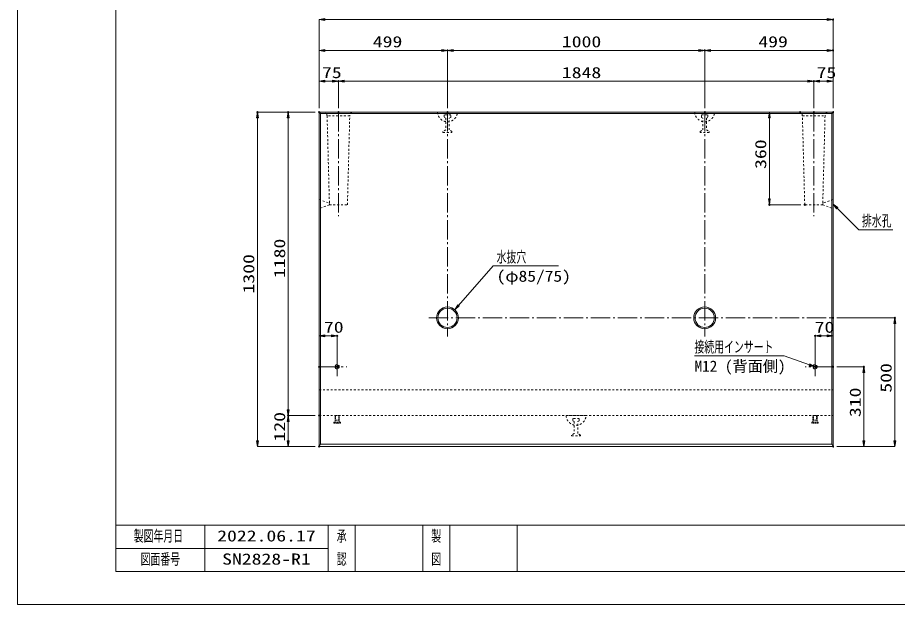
# Model space of a CAD drawing. Units: millimetres, scale not verified. Extents: x 0 to 6300, y 0 to 4455.
# Drawn here: x 0 to 3421, y 0 to 2282 of the extents above; entities that cross this region are included whole.
import ezdxf
from ezdxf.enums import TextEntityAlignment as Align

# ---------------------------------------------------------------- set-up
doc = ezdxf.new("R2010")
doc.units = ezdxf.units.MM
doc.header["$LTSCALE"] = 10
doc.header["$PDMODE"] = 32
doc.header["$PDSIZE"] = 5
for name, pattern in [('USER1', [1.5, 0.75, -0.75]), ('USER2', [10.5, 7.5, -1.125, 0.75, -1.125]), ('USER3', [0.75, 0.5, -0.25])]:
    doc.linetypes.add(name, pattern=pattern)
for name, color, linetype, lineweight in [('0_11', 7, 'USER1', 13), ('Defpoints_2', 7, 'Continuous', 13), ('S-1', 2, 'Continuous', 13), ('S-4', 4, 'USER3', 13), ('S-Dim', 1, 'Continuous', 13), ('S-Txt', 7, 'Continuous', 13), ('TTL-FRAM', 3, 'Continuous', 13), ('TTL-LINE', 2, 'Continuous', 13), ('TTL-TXT', 2, 'Continuous', 13)]:
    doc.layers.add(name, color=color, linetype=linetype, lineweight=lineweight)
doc.styles.add('ＭＳ ゴシック', font='')
doc.styles.get('ＭＳ ゴシック').set_extended_font_data('MS Gothic')

# ---------------------------------------------------------------- blocks, each defined once
blk = doc.blocks.new('A$Cb643a5cb')
at = {"color": 2, "linetype": 'USER1', "lineweight": 13}
blk.add_line((77, 79), (0, 79), dxfattribs=at)
at = {"color": 4, "linetype": 'USER1', "lineweight": 13}
for p, q in [((51, 68), (26, 68)), ((26, 68), (26, 58.5)), ((26, 58.5), (31.5, 55.5)), ((31.5, 55.5), (31.5, 9.6)), ((45.5, 55.5), (51, 58.5)), ((45.5, 9.6), (45.5, 55.5)), ((51, 58.5), (51, 68)), ((31.5, 9.6), (21, 3.2)), ((21, 3.2), (21, 0)), ((21, 0), (56, 0)), ((56, 3.2), (45.5, 9.6)), ((56, 0), (56, 3.2))]:
    blk.add_line(p, q, dxfattribs=at)
at = {"color": 2, "linetype": 'USER1', "lineweight": 13}
blk.add_arc((38.5, 80), 38.5, 181.5077, 358.4923, dxfattribs=at)

msp = doc.modelspace()

# ---------------------------------------------------------------- hatches: boundary and pattern name
at = {"layer": 'S-Dim'}
for points in [[(1195, 2277.89), (1195, 2270.39), (1172.5, 2274.14)], [(3148, 2277.89), (3148, 2270.39), (3170.5, 2274.14)], [(1195, 2157.89), (1195, 2150.39), (1172.5, 2154.14)], [(1649, 2157.89), (1649, 2150.39), (1671.5, 2154.14)], [(1694, 2157.89), (1694, 2150.39), (1671.5, 2154.14)], [(2649, 2157.89), (2649, 2150.39), (2671.5, 2154.14)], [(2694, 2157.89), (2694, 2150.39), (2671.5, 2154.14)], [(3148, 2157.89), (3148, 2150.39), (3170.5, 2154.14)], [(1195, 2037.89), (1195, 2030.39), (1172.5, 2034.14)], [(1225, 2037.89), (1225, 2030.39), (1247.5, 2034.14)], [(1270, 2037.89), (1270, 2030.39), (1247.5, 2034.14)], [(3073, 2037.89), (3073, 2030.39), (3095.5, 2034.14)], [(3118, 2037.89), (3118, 2030.39), (3095.5, 2034.14)], [(3148, 2037.89), (3148, 2030.39), (3170.5, 2034.14)], [(928.75, 1891.64), (936.25, 1891.64), (932.5, 1914.14)], [(1048.75, 1891.64), (1056.25, 1891.64), (1052.5, 1914.14)], [(2919.25, 1891.64), (2926.75, 1891.64), (2923, 1914.14)], [(2919.25, 1576.64), (2926.75, 1576.64), (2923, 1554.14)], [(3183.76, 1538.08), (3170.5, 1556.64), (3189.06, 1543.38)], [(1717.32, 1160.4), (1699.62, 1146.01), (1711.69, 1165.36)], [(3406.75, 1091.64), (3414.25, 1091.64), (3410.5, 1114.14)], [(1195, 1047.89), (1195, 1040.39), (1172.5, 1044.14)], [(1220, 1047.89), (1220, 1040.39), (1242.5, 1044.14)], [(3123, 1047.89), (3123, 1040.39), (3100.5, 1044.14)], [(3148, 1047.89), (3148, 1040.39), (3170.5, 1044.14)], [(3286.75, 901.64), (3294.25, 901.64), (3290.5, 924.14)], [(1048.75, 756.64), (1056.25, 756.64), (1052.5, 734.14)], [(1048.75, 711.64), (1056.25, 711.64), (1052.5, 734.14)], [(928.75, 636.64), (936.25, 636.64), (932.5, 614.14)], [(1048.75, 636.64), (1056.25, 636.64), (1052.5, 614.14)], [(3286.75, 636.64), (3294.25, 636.64), (3290.5, 614.14)], [(3406.75, 636.64), (3414.25, 636.64), (3410.5, 614.14)]]:
    msp.add_hatch(color=256, dxfattribs=at).paths.add_polyline_path(points)
at = {"layer": 'S-Txt'}
msp.add_hatch(color=256, dxfattribs=at).paths.add_polyline_path([(3080.51, 935.12), (3100.5, 924.14), (3078.03, 928.04)])

# ---------------------------------------------------------------- linework, layer by layer
at = {"layer": '0_11', "color": 2}
msp.add_line((2633, 1914.14), (2710, 1914.14), dxfattribs=at)
at = {"layer": '0_11', "color": 4}
for p, q in [((2659, 1893.64), (2659, 1903.14)), ((2659, 1903.14), (2684, 1903.14)), ((2664.5, 1890.64), (2659, 1893.64)), ((2664.5, 1844.74), (2664.5, 1890.64)), ((2684, 1893.64), (2678.5, 1890.64)), ((2678.5, 1890.64), (2678.5, 1844.74)), ((2684, 1903.14), (2684, 1893.64)), ((2654, 1838.34), (2664.5, 1844.74)), ((2654, 1835.14), (2654, 1838.34)), ((2689, 1835.14), (2654, 1835.14)), ((2678.5, 1844.74), (2689, 1838.34)), ((2689, 1838.34), (2689, 1835.14))]:
    msp.add_line(p, q, dxfattribs=at)
at = {"layer": '0_11', "linetype": 'Continuous'}
for centre, radius in [((1671.5, 1114.14), 42.5), ((1671.5, 1114.14), 37.5), ((2671.5, 1114.14), 42.5), ((2671.5, 1114.14), 37.5)]:
    msp.add_circle(centre, radius, dxfattribs=at)
at = {"layer": '0_11', "color": 2}
msp.add_arc((2671.5, 1915.15), 38.51, 181.50769, 358.49231, dxfattribs=at)
at = {"layer": 'Defpoints_2'}
for p, q in [((0, 4455), (0, 0)), ((0, 0), (6300, 0))]:
    msp.add_line(p, q, dxfattribs=at)
for p in [(3170.5, 2274.14), (1671.5, 2154.14), (2671.5, 2154.14), (3170.5, 2154.14), (1247.5, 2034.14), (3095.5, 2034.14), (3095.5, 2034.14), (932.5, 1914.14), (1052.5, 1914.14), (1172.5, 1914.14), (1172.5, 1914.14), (1172.5, 1914.14), (1172.5, 1914.14), (1172.5, 1914.14), (1247.5, 1914.14), (1247.5, 1914.14), (1671.5, 1914.14), (1671.5, 1914.14), (2671.5, 1914.14), (2671.5, 1914.14), (3043, 1914.14), (3095.5, 1914.14), (3095.5, 1914.14), (3170.5, 1914.14), (3170.5, 1914.14), (3170.5, 1914.14), (2923, 1554.14), (3060.5, 1554.14), (3170.5, 1114.14), (3410.5, 1114.14), (1242.5, 1044.14), (3100.5, 1044.14), (1172.5, 924.14), (1242.5, 924.14), (3100.5, 924.14), (3170.5, 924.14), (3170.5, 924.14), (3290.5, 924.14), (1052.5, 734.14), (1172.5, 734.14), (1172.5, 734.14), (1172.5, 614.14), (1172.5, 614.14), (3170.5, 614.14), (3170.5, 614.14)]:
    msp.add_point(p, dxfattribs=at)
at = {"layer": 'S-1'}
for p, q in [((1172.5, 1914.14), (3170.5, 1914.14)), ((1172.5, 614.14), (1172.5, 1914.14)), ((1172.5, 1914.14), (1177.5, 1909.14)), ((1177.5, 1909.14), (3165.5, 1909.14)), ((1177.5, 1909.14), (1177.5, 623.14)), ((3170.5, 1914.14), (3165.5, 1909.14)), ((3165.5, 1909.14), (3165.5, 623.14)), ((3170.5, 1914.14), (3170.5, 614.14)), ((1177.5, 623.14), (1172.5, 614.14)), ((1177.5, 623.14), (3165.5, 623.14)), ((3165.5, 623.14), (3170.5, 614.14)), ((3170.5, 614.14), (1172.5, 614.14))]:
    msp.add_line(p, q, dxfattribs=at)
at = {"layer": 'S-1', "linetype": 'USER1'}
for p, q in [((1300, 1914.14), (1195, 1914.14)), ((1203.5, 1899.14), (1212.5, 1554.14)), ((1291.5, 1899.14), (1203.5, 1899.14)), ((1282.5, 1554.14), (1291.5, 1899.14)), ((3043, 1914.14), (3148, 1914.14)), ((3060.5, 1554.14), (3051.5, 1899.14)), ((3051.5, 1899.14), (3139.5, 1899.14)), ((3139.5, 1899.14), (3130.5, 1554.14)), ((1172.5, 1574.14), (1212.37, 1559.14)), ((1172.5, 1539.14), (1172.5, 1574.14)), ((3170.5, 1574.14), (3130.63, 1559.14)), ((3170.5, 1539.14), (3170.5, 1574.14)), ((1212.37, 1554.14), (1172.5, 1539.14)), ((1212.37, 1559.14), (1212.37, 1554.14)), ((1212.5, 1554.14), (1282.5, 1554.14)), ((3130.5, 1554.14), (3060.5, 1554.14)), ((3130.63, 1559.14), (3130.63, 1554.14)), ((3130.63, 1554.14), (3170.5, 1539.14)), ((1172.5, 834.14), (3170.5, 834.14)), ((1172.5, 734.14), (3170.5, 734.14))]:
    msp.add_line(p, q, dxfattribs=at)
for centre, start, end in [((1183.55, 1897.74), 4.00625, 55.07131), ((1311.45, 1897.74), 124.92869, 175.99375), ((3031.55, 1897.74), 4.00625, 55.07131), ((3159.45, 1897.74), 124.92869, 175.99375)]:
    msp.add_arc(centre, 20, start, end, dxfattribs=at)
at = {"layer": 'S-4'}
for p, q in [((1234.75, 734.14), (1234.25, 733.64)), ((1234.25, 733.64), (1234.25, 710.14)), ((1250.25, 734.14), (1234.75, 734.14)), ((1236.5, 734.14), (1236.5, 717.08)), ((1248.5, 717.08), (1248.5, 734.14)), ((1250.75, 733.64), (1250.25, 734.14)), ((1250.75, 710.14), (1250.75, 733.64)), ((3092.25, 733.64), (3092.75, 734.14)), ((3092.25, 710.14), (3092.25, 733.64)), ((3092.75, 734.14), (3108.25, 734.14)), ((3094.5, 717.08), (3094.5, 734.14)), ((3106.5, 734.14), (3106.5, 717.08)), ((3108.25, 734.14), (3108.75, 733.64)), ((3108.75, 733.64), (3108.75, 710.14)), ((1229.75, 707.14), (1229.75, 705.14)), ((1232.25, 708.14), (1230.75, 708.14)), ((1230.75, 704.14), (1254.25, 704.14)), ((1232.25, 708.14), (1252.75, 708.14)), ((1236.5, 717.08), (1237.45, 716.14)), ((1237.45, 716.14), (1247.55, 716.14)), ((1247.55, 716.14), (1248.5, 717.08)), ((1254.25, 708.14), (1252.75, 708.14)), ((1255.25, 705.14), (1255.25, 707.14)), ((3087.75, 705.14), (3087.75, 707.14)), ((3088.75, 708.14), (3090.25, 708.14)), ((3112.25, 704.14), (3088.75, 704.14)), ((3110.75, 708.14), (3090.25, 708.14)), ((3095.45, 716.14), (3094.5, 717.08)), ((3105.55, 716.14), (3095.45, 716.14)), ((3106.5, 717.08), (3105.55, 716.14)), ((3110.75, 708.14), (3112.25, 708.14)), ((3113.25, 707.14), (3113.25, 705.14))]:
    msp.add_line(p, q, dxfattribs=at)
at = {"layer": 'S-4', "linetype": 'USER1'}
for centre, radius in [((1242.5, 924.14), 8.25), ((1242.5, 924.14), 6), ((3100.5, 924.14), 8.25), ((3100.5, 924.14), 6)]:
    msp.add_circle(centre, radius, dxfattribs=at)
at = {"layer": 'S-4'}
for centre, radius, start, end in [((1230.75, 707.14), 1, 90, 180), ((1230.75, 705.14), 1, 180, 270), ((1232.25, 710.14), 2, 270, 0), ((1252.75, 710.14), 2, 180, 270), ((1254.25, 707.14), 1, 0, 90), ((1254.25, 705.14), 1, 270, 0), ((3088.75, 707.14), 1, 90, 180), ((3088.75, 705.14), 1, 180, 270), ((3090.25, 710.14), 2, 270, 0), ((3110.75, 710.14), 2, 180, 270), ((3112.25, 707.14), 1, 0, 90), ((3112.25, 705.14), 1, 270, 0)]:
    msp.add_arc(centre, radius, start, end, dxfattribs=at)
at = {"layer": 'S-Dim'}
for p, q in [((1172.5, 1929.14), (1172.5, 2274.14)), ((1195, 2274.14), (3148, 2274.14)), ((3170.5, 1929.14), (3170.5, 2274.14)), ((1172.5, 1929.14), (1172.5, 2154.14)), ((1195, 2154.14), (1649, 2154.14)), ((1671.5, 1929.14), (1671.5, 2154.14)), ((1671.5, 1929.14), (1671.5, 2154.14)), ((1694, 2154.14), (2649, 2154.14)), ((2671.5, 1929.14), (2671.5, 2154.14)), ((2671.5, 1929.14), (2671.5, 2154.14)), ((2694, 2154.14), (3148, 2154.14)), ((3170.5, 1929.14), (3170.5, 2154.14)), ((1172.5, 1929.14), (1172.5, 2034.14)), ((1195, 2034.14), (1225, 2034.14)), ((1247.5, 1929.14), (1247.5, 2034.14)), ((1247.5, 1929.14), (1247.5, 2034.14)), ((1270, 2034.14), (3073, 2034.14)), ((3095.5, 1929.14), (3095.5, 2034.14)), ((3095.5, 1929.14), (3095.5, 2034.14)), ((3148, 2034.14), (3118, 2034.14)), ((3170.5, 1929.14), (3170.5, 2034.14)), ((1157.5, 1914.14), (932.5, 1914.14)), ((932.5, 636.64), (932.5, 1891.64)), ((1157.5, 1914.14), (1052.5, 1914.14)), ((1052.5, 756.64), (1052.5, 1891.64)), ((3028, 1914.14), (2923, 1914.14)), ((2923, 1891.64), (2923, 1576.64)), ((3045.5, 1554.14), (2923, 1554.14)), ((3186.41, 1540.73), (3270.5, 1456.64)), ((3270.5, 1456.64), (3275.9, 1456.64)), ((3275.9, 1456.64), (3402.71, 1456.64)), ((1714.51, 1162.88), (1849.62, 1316.01)), ((1849.62, 1316.01), (1855.02, 1316.01)), ((1855.02, 1316.01), (2102.52, 1316.01)), ((3185.5, 1114.14), (3410.5, 1114.14)), ((3410.5, 636.64), (3410.5, 1091.64)), ((1172.5, 939.14), (1172.5, 1044.14)), ((1195, 1044.14), (1220, 1044.14)), ((1242.5, 939.14), (1242.5, 1044.14)), ((3100.5, 939.14), (3100.5, 1044.14)), ((3148, 1044.14), (3123, 1044.14)), ((3170.5, 939.14), (3170.5, 1044.14)), ((3185.5, 924.14), (3290.5, 924.14)), ((3290.5, 636.64), (3290.5, 901.64)), ((1157.5, 734.14), (1052.5, 734.14)), ((1157.5, 734.14), (1052.5, 734.14)), ((1052.5, 636.64), (1052.5, 711.64)), ((1157.5, 614.14), (932.5, 614.14)), ((1157.5, 614.14), (1052.5, 614.14)), ((3185.5, 614.14), (3290.5, 614.14)), ((3185.5, 614.14), (3410.5, 614.14))]:
    msp.add_line(p, q, dxfattribs=at)
at = {"layer": 'S-Dim', "linetype": 'USER2'}
for p, q in [((1247.5, 1914.14), (1247.5, 1509.14)), ((1671.5, 1914.14), (1671.5, 1805.14)), ((1671.5, 1914.14), (1671.5, 1041.64)), ((2671.5, 1914.14), (2671.5, 1805.14)), ((2671.5, 1914.14), (2671.5, 1041.64)), ((3095.5, 1914.14), (3095.5, 1509.14)), ((1599, 1114.14), (3170.5, 1114.14)), ((1242.5, 962.39), (1242.5, 885.89)), ((3100.5, 962.39), (3100.5, 885.89)), ((1172.5, 924.14), (1280.75, 924.14)), ((3170.5, 924.14), (3062.25, 924.14))]:
    msp.add_line(p, q, dxfattribs=at)
at = {"layer": 'S-Dim'}
for points in [[(1195, 2277.89), (1195, 2270.39), (1172.5, 2274.14)], [(3148, 2277.89), (3148, 2270.39), (3170.5, 2274.14)], [(1195, 2157.89), (1195, 2150.39), (1172.5, 2154.14)], [(1649, 2157.89), (1649, 2150.39), (1671.5, 2154.14)], [(1694, 2157.89), (1694, 2150.39), (1671.5, 2154.14)], [(2649, 2157.89), (2649, 2150.39), (2671.5, 2154.14)], [(2694, 2157.89), (2694, 2150.39), (2671.5, 2154.14)], [(3148, 2157.89), (3148, 2150.39), (3170.5, 2154.14)], [(1195, 2037.89), (1195, 2030.39), (1172.5, 2034.14)], [(1225, 2037.89), (1225, 2030.39), (1247.5, 2034.14)], [(1270, 2037.89), (1270, 2030.39), (1247.5, 2034.14)], [(3073, 2037.89), (3073, 2030.39), (3095.5, 2034.14)], [(3118, 2037.89), (3118, 2030.39), (3095.5, 2034.14)], [(3148, 2037.89), (3148, 2030.39), (3170.5, 2034.14)], [(928.75, 1891.64), (936.25, 1891.64), (932.5, 1914.14)], [(1048.75, 1891.64), (1056.25, 1891.64), (1052.5, 1914.14)], [(2919.25, 1891.64), (2926.75, 1891.64), (2923, 1914.14)], [(2919.25, 1576.64), (2926.75, 1576.64), (2923, 1554.14)], [(3183.76, 1538.08), (3170.5, 1556.64), (3189.06, 1543.38)], [(1717.32, 1160.4), (1699.62, 1146.01), (1711.69, 1165.36)], [(3406.75, 1091.64), (3414.25, 1091.64), (3410.5, 1114.14)], [(1195, 1047.89), (1195, 1040.39), (1172.5, 1044.14)], [(1220, 1047.89), (1220, 1040.39), (1242.5, 1044.14)], [(3123, 1047.89), (3123, 1040.39), (3100.5, 1044.14)], [(3148, 1047.89), (3148, 1040.39), (3170.5, 1044.14)], [(3286.75, 901.64), (3294.25, 901.64), (3290.5, 924.14)], [(1048.75, 756.64), (1056.25, 756.64), (1052.5, 734.14)], [(1048.75, 711.64), (1056.25, 711.64), (1052.5, 734.14)], [(928.75, 636.64), (936.25, 636.64), (932.5, 614.14)], [(1048.75, 636.64), (1056.25, 636.64), (1052.5, 614.14)], [(3286.75, 636.64), (3294.25, 636.64), (3290.5, 614.14)], [(3406.75, 636.64), (3414.25, 636.64), (3410.5, 614.14)]]:
    msp.add_lwpolyline(points, close=True, dxfattribs=at)
at = {"layer": 'S-Txt'}
for p, q in [((2632.29, 966.22), (2975.1, 966.22)), ((2980.5, 966.22), (2975.1, 966.22)), ((3079.27, 931.58), (2980.5, 966.22))]:
    msp.add_line(p, q, dxfattribs=at)
msp.add_lwpolyline([(3080.51, 935.12), (3100.5, 924.14), (3078.03, 928.04)], close=True, dxfattribs=at)
at = {"layer": 'TTL-FRAM'}
for p, q in [((382.5, 127.5), (382.5, 4132.5)), ((382.5, 307.5), (6007.5, 307.5)), ((487.5, 127.5), (382.5, 127.5)), ((907.5, 127.5), (487.5, 127.5)), ((1222.5, 127.5), (907.5, 127.5)), ((1642.5, 127.5), (1222.5, 127.5)), ((1747.5, 127.5), (1642.5, 127.5)), ((2010, 127.5), (1747.5, 127.5)), ((2115, 127.5), (2010, 127.5)), ((2377.5, 127.5), (2115, 127.5)), ((3727.5, 127.5), (2377.5, 127.5))]:
    msp.add_line(p, q, dxfattribs=at)
at = {"layer": 'TTL-LINE'}
for p, q in [((727.5, 127.5), (727.5, 307.5)), ((1207.5, 127.5), (1207.5, 307.5)), ((1312.5, 127.5), (1312.5, 307.5)), ((1575, 127.5), (1575, 307.5)), ((1680, 127.5), (1680, 307.5)), ((1942.5, 127.5), (1942.5, 307.5)), ((382.5, 217.5), (727.5, 217.5)), ((1207.5, 217.5), (727.5, 217.5))]:
    msp.add_line(p, q, dxfattribs=at)

# ---------------------------------------------------------------- block references
at = {"layer": '0_11'}
for p in [(1633, 1835.14), (2133, 655.14)]:
    msp.add_blockref('A$Cb643a5cb', p, dxfattribs=at)

# ---------------------------------------------------------------- texts
at = {"layer": 'S-Dim', "style": 'ＭＳ ゴシック'}
for s, width, p in [('499', 1.3, (1381.2, 2153.31)), ('1000', 1.3, (2116.3, 2153.31)), ('499', 1.3, (2880.2, 2153.31)), ('75', 1.3, (1183.6, 2033.31)), ('1848', 1.3, (2116.3, 2033.31)), ('75', 1.3, (3106.6, 2033.31)), ('排水孔', 0.65, (3282.71, 1457.31)), ('水抜穴', 0.65, (1862.52, 1316.68)), ('(φ85/75)', 1.15, (1862.52, 1241.68)), ('70', 1.3, (1191.1, 1043.31)), ('70', 1.3, (3099.1, 1043.31))]:
    msp.add_text(s, height=43.3, dxfattribs=dict(at, width=width)).set_placement(p, align=Align.BOTTOM_LEFT)
at = {"layer": 'S-Dim', "style": 'ＭＳ ゴシック', "width": 1.3}
for s, p in [('360', (2923.83, 1693.34)), ('1180', (1053.33, 1268.94)), ('1300', (933.33, 1208.94)), ('500', (3411.33, 823.34)), ('310', (3291.33, 728.34)), ('120', (1053.33, 633.34))]:
    msp.add_text(s, height=43.3, rotation=90, dxfattribs=at).set_placement(p, align=Align.BOTTOM_LEFT)
at = {"layer": 'S-Txt', "style": 'ＭＳ ゴシック', "width": 0.65}
msp.add_text('接続用インサート', height=43.3, dxfattribs=at).set_placement((2631.6, 966.89), align=Align.BOTTOM_LEFT)
at = {"layer": 'S-Txt', "style": 'ＭＳ ゴシック'}
msp.add_text('M12 (背面側)', height=43.3, dxfattribs=at).set_placement((2632.29, 891.89), align=Align.BOTTOM_LEFT)
at = {"layer": 'TTL-TXT', "color": 1, "style": 'ＭＳ ゴシック'}
for s, width, p in [('製図年月日', 0.65, (547.5, 231.67)), ('2022.06.17', 1.3, (967.5, 231.67)), ('図面番号', 0.65, (555, 141.67)), ('SN2828-R1', 1.3, (967.5, 141.67))]:
    msp.add_text(s, height=43.3, dxfattribs=dict(at, width=width)).set_placement(p, align=Align.BOTTOM_CENTER)
at = {"layer": 'TTL-TXT', "style": 'ＭＳ ゴシック', "width": 0.65}
for s, p in [('承', (1260, 231.67)), ('製', (1627.5, 231.67)), ('認', (1260, 141.67)), ('図', (1627.5, 141.67))]:
    msp.add_text(s, height=43.3, dxfattribs=at).set_placement(p, align=Align.BOTTOM_CENTER)

doc.saveas('drawing.dxf')
